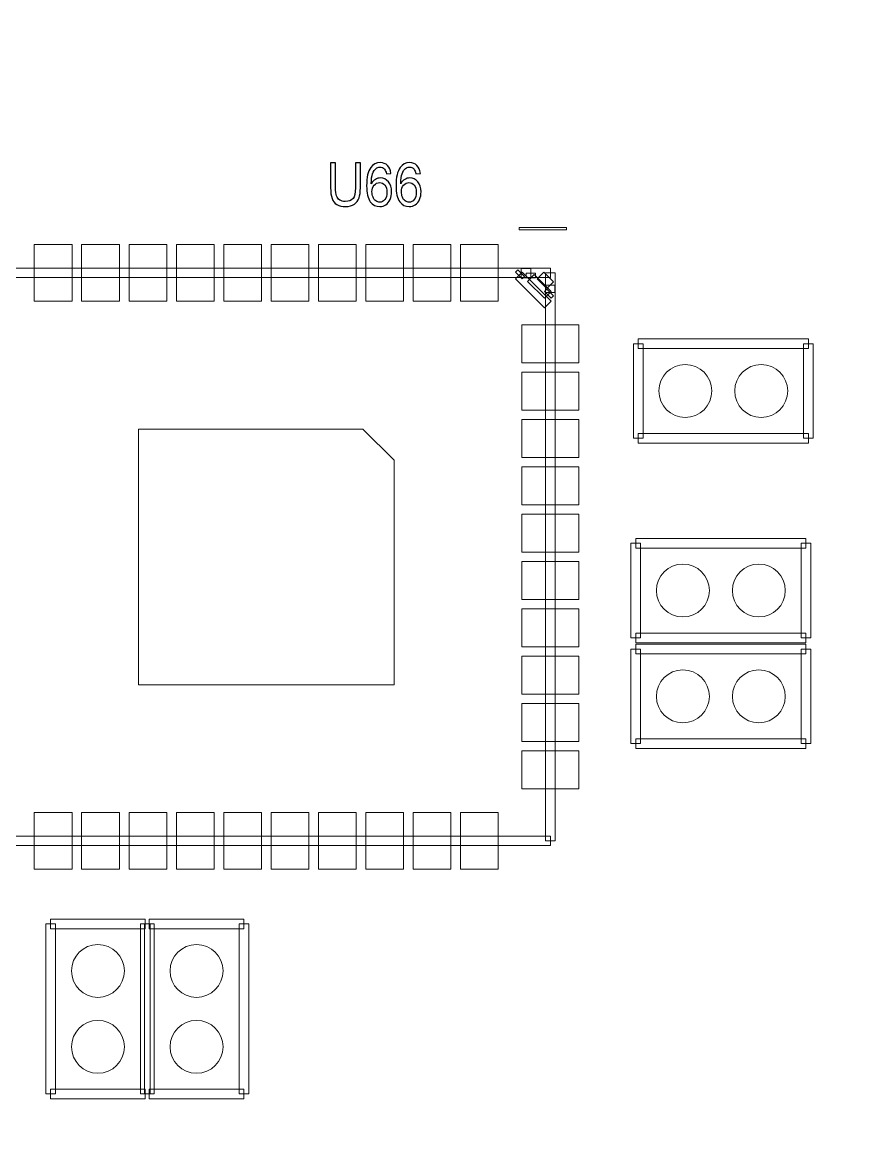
# Model space of a CAD drawing. Header units: millimetres. Extents: x -62 to 58, y -47 to 48.
# Drawn here: x 30.72 to 39.55, y 3.93 to 15.81 of the extents above; entities that cross this region are included whole.
import ezdxf

# ---------------------------------------------------------------- set-up
doc = ezdxf.new("R2010")
doc.units = ezdxf.units.MM
doc.header["$MEASUREMENT"] = 0
for name, color, linetype in [('BG_OUTLINE', 7, 'Continuous'), ('PG_SILKSCREEN_TOP', 7, 'Continuous'), ('PIN_SOLDERMASK_TOP', 7, 'Continuous'), ('RD_SILKSCREEN_TOP', 7, 'Continuous')]:
    doc.layers.add(name, color=color, linetype=linetype)

msp = doc.modelspace()

# ---------------------------------------------------------------- linework, layer by layer
at = {"layer": 'BG_OUTLINE', "lineweight": 9}
msp.add_open_spline([(-39.9999, -35.8165), (-39.9999, -35.8165), (-39.9999, 34.1833), (-39.9999, 34.1833), (-39.9999, 34.1833), (-39.9999, 34.1833), (39.9999, 34.1833), (39.9999, 34.1833), (39.9999, 34.1833), (39.9999, 34.1833), (39.9999, -35.8165), (39.9999, -35.8165), (39.9999, -35.8165), (39.9999, -35.8165), (-39.9999, -35.8165), (-39.9999, -35.8165)], degree=3, knots=[0, 0, 0, 0, 0.25, 0.25, 0.25, 0.25, 0.5, 0.5, 0.5, 0.5, 0.75, 0.75, 0.75, 0.75, 1, 1, 1, 1], dxfattribs=at)
at = {"layer": 'PG_SILKSCREEN_TOP', "lineweight": 9}
for points in [[(36.4703, 13.6143), (36.4703, 13.6143), (35.9704, 13.6143), (35.9704, 13.6143), (35.9704, 13.6143), (35.9704, 13.6143), (35.9704, 13.6397), (35.9704, 13.6397), (35.9704, 13.6397), (35.9704, 13.6397), (36.4703, 13.6397), (36.4703, 13.6397), (36.4703, 13.6397), (36.4703, 13.6397), (36.4703, 13.6143), (36.4703, 13.6143)], [(36.2993, 13.2099), (36.2993, 13.2099), (36.2993, 13.1099), (36.2993, 13.1099), (36.2993, 13.1099), (36.2993, 13.1099), (30.2994, 13.1099), (30.2994, 13.1099), (30.2994, 13.1099), (30.2994, 13.1099), (30.2994, 13.2099), (30.2994, 13.2099), (30.2994, 13.2099), (30.2994, 13.2099), (36.2993, 13.2099), (36.2993, 13.2099)], [(35.9564, 13.1925), (35.9564, 13.1925), (36.0271, 13.1218), (36.0271, 13.1218), (36.0271, 13.1218), (36.0271, 13.1218), (36.0017, 13.0964), (36.0017, 13.0964), (36.0017, 13.0964), (36.0017, 13.0964), (35.931, 13.1671), (35.931, 13.1671), (35.931, 13.1671), (35.931, 13.1671), (35.9564, 13.1925), (35.9564, 13.1925)], [(36.0933, 13.2071), (36.0933, 13.2071), (36.0933, 13.1071), (36.0933, 13.1071), (36.0933, 13.1071), (36.0933, 13.1071), (35.9917, 13.1071), (35.9917, 13.1071), (35.9917, 13.1071), (35.9917, 13.1071), (35.9917, 13.2071), (35.9917, 13.2071), (35.9917, 13.2071), (35.9917, 13.2071), (36.0933, 13.2071), (36.0933, 13.2071)], [(35.931, 13.0964), (35.931, 13.0964), (36.0017, 13.1671), (36.0017, 13.1671), (36.0017, 13.1671), (36.0017, 13.1671), (36.3065, 12.8623), (36.3065, 12.8623), (36.3065, 12.8623), (36.3065, 12.8623), (36.2358, 12.7916), (36.2358, 12.7916), (36.2358, 12.7916), (36.2358, 12.7916), (35.931, 13.0964), (35.931, 13.0964)], [(36.1433, 13.1063), (36.1433, 13.1063), (36.0433, 13.1063), (36.0433, 13.1063), (36.0433, 13.1063), (36.0433, 13.1063), (36.0433, 13.1571), (36.0433, 13.1571), (36.0433, 13.1571), (36.0433, 13.1571), (36.1433, 13.1571), (36.1433, 13.1571), (36.1433, 13.1571), (36.1433, 13.1571), (36.1433, 13.1063), (36.1433, 13.1063)], [(36.3065, 12.9639), (36.3065, 12.9639), (36.2358, 12.8932), (36.2358, 12.8932), (36.2358, 12.8932), (36.2358, 12.8932), (36.058, 13.071), (36.058, 13.071), (36.058, 13.071), (36.058, 13.071), (36.1287, 13.1417), (36.1287, 13.1417), (36.1287, 13.1417), (36.1287, 13.1417), (36.3065, 12.9639), (36.3065, 12.9639)], [(36.1596, 13.0964), (36.1596, 13.0964), (36.2303, 13.1671), (36.2303, 13.1671), (36.2303, 13.1671), (36.2303, 13.1671), (36.3319, 13.0655), (36.3319, 13.0655), (36.3319, 13.0655), (36.3319, 13.0655), (36.2612, 12.9948), (36.2612, 12.9948), (36.2612, 12.9948), (36.2612, 12.9948), (36.1596, 13.0964), (36.1596, 13.0964)], [(36.3493, 7.16), (36.3493, 7.16), (36.2493, 7.16), (36.2493, 7.16), (36.2493, 7.16), (36.2493, 7.16), (36.2493, 13.1599), (36.2493, 13.1599), (36.2493, 13.1599), (36.2493, 13.1599), (36.3493, 13.1599), (36.3493, 13.1599), (36.3493, 13.1599), (36.3493, 13.1599), (36.3493, 7.16), (36.3493, 7.16)], [(36.2612, 12.9893), (36.2612, 12.9893), (36.3319, 12.9186), (36.3319, 12.9186), (36.3319, 12.9186), (36.3319, 12.9186), (36.3065, 12.8932), (36.3065, 12.8932), (36.3065, 12.8932), (36.3065, 12.8932), (36.2358, 12.9639), (36.2358, 12.9639), (36.2358, 12.9639), (36.2358, 12.9639), (36.2612, 12.9893), (36.2612, 12.9893)], [(36.2465, 13.0301), (36.2465, 13.0301), (36.3465, 13.0301), (36.3465, 13.0301), (36.3465, 13.0301), (36.3465, 13.0301), (36.3465, 12.9539), (36.3465, 12.9539), (36.3465, 12.9539), (36.3465, 12.9539), (36.2465, 12.9539), (36.2465, 12.9539), (36.2465, 12.9539), (36.2465, 12.9539), (36.2465, 13.0301), (36.2465, 13.0301)], [(37.2778, 11.4127), (37.2778, 11.4127), (37.1762, 11.4127), (37.1762, 11.4127), (37.1762, 11.4127), (37.1762, 11.4127), (37.1762, 12.4124), (37.1762, 12.4124), (37.1762, 12.4124), (37.1762, 12.4124), (37.2778, 12.4124), (37.2778, 12.4124), (37.2778, 12.4124), (37.2778, 12.4124), (37.2778, 11.4127), (37.2778, 11.4127)], [(37.227, 12.3616), (37.227, 12.3616), (37.227, 12.4632), (37.227, 12.4632), (37.227, 12.4632), (37.227, 12.4632), (39.0237, 12.4632), (39.0237, 12.4632), (39.0237, 12.4632), (39.0237, 12.4632), (39.0237, 12.3616), (39.0237, 12.3616), (39.0237, 12.3616), (39.0237, 12.3616), (37.227, 12.3616), (37.227, 12.3616)], [(38.9729, 12.4124), (38.9729, 12.4124), (39.0745, 12.4124), (39.0745, 12.4124), (39.0745, 12.4124), (39.0745, 12.4124), (39.0745, 11.4127), (39.0745, 11.4127), (39.0745, 11.4127), (39.0745, 11.4127), (38.9729, 11.4127), (38.9729, 11.4127), (38.9729, 11.4127), (38.9729, 11.4127), (38.9729, 12.4124), (38.9729, 12.4124)], [(39.0237, 11.4635), (39.0237, 11.4635), (39.0237, 11.3619), (39.0237, 11.3619), (39.0237, 11.3619), (39.0237, 11.3619), (37.227, 11.3619), (37.227, 11.3619), (37.227, 11.3619), (37.227, 11.3619), (37.227, 11.4635), (37.227, 11.4635), (37.227, 11.4635), (37.227, 11.4635), (39.0237, 11.4635), (39.0237, 11.4635)], [(37.2016, 10.2534), (37.2016, 10.2534), (37.2016, 10.355), (37.2016, 10.355), (37.2016, 10.355), (37.2016, 10.355), (38.9983, 10.355), (38.9983, 10.355), (38.9983, 10.355), (38.9983, 10.355), (38.9983, 10.2534), (38.9983, 10.2534), (38.9983, 10.2534), (38.9983, 10.2534), (37.2016, 10.2534), (37.2016, 10.2534)], [(37.2524, 9.3045), (37.2524, 9.3045), (37.1508, 9.3045), (37.1508, 9.3045), (37.1508, 9.3045), (37.1508, 9.3045), (37.1508, 10.3042), (37.1508, 10.3042), (37.1508, 10.3042), (37.1508, 10.3042), (37.2524, 10.3042), (37.2524, 10.3042), (37.2524, 10.3042), (37.2524, 10.3042), (37.2524, 9.3045), (37.2524, 9.3045)], [(38.9475, 10.3042), (38.9475, 10.3042), (39.0491, 10.3042), (39.0491, 10.3042), (39.0491, 10.3042), (39.0491, 10.3042), (39.0491, 9.3045), (39.0491, 9.3045), (39.0491, 9.3045), (39.0491, 9.3045), (38.9475, 9.3045), (38.9475, 9.3045), (38.9475, 9.3045), (38.9475, 9.3045), (38.9475, 10.3042), (38.9475, 10.3042)], [(38.9983, 9.3553), (38.9983, 9.3553), (38.9983, 9.2537), (38.9983, 9.2537), (38.9983, 9.2537), (38.9983, 9.2537), (37.2016, 9.2537), (37.2016, 9.2537), (37.2016, 9.2537), (37.2016, 9.2537), (37.2016, 9.3553), (37.2016, 9.3553), (37.2016, 9.3553), (37.2016, 9.3553), (38.9983, 9.3553), (38.9983, 9.3553)], [(37.2524, 8.1869), (37.2524, 8.1869), (37.1508, 8.1869), (37.1508, 8.1869), (37.1508, 8.1869), (37.1508, 8.1869), (37.1508, 9.1866), (37.1508, 9.1866), (37.1508, 9.1866), (37.1508, 9.1866), (37.2524, 9.1866), (37.2524, 9.1866), (37.2524, 9.1866), (37.2524, 9.1866), (37.2524, 8.1869), (37.2524, 8.1869)], [(37.2016, 9.1358), (37.2016, 9.1358), (37.2016, 9.2374), (37.2016, 9.2374), (37.2016, 9.2374), (37.2016, 9.2374), (38.9983, 9.2374), (38.9983, 9.2374), (38.9983, 9.2374), (38.9983, 9.2374), (38.9983, 9.1358), (38.9983, 9.1358), (38.9983, 9.1358), (38.9983, 9.1358), (37.2016, 9.1358), (37.2016, 9.1358)], [(38.9475, 9.1866), (38.9475, 9.1866), (39.0491, 9.1866), (39.0491, 9.1866), (39.0491, 9.1866), (39.0491, 9.1866), (39.0491, 8.1869), (39.0491, 8.1869), (39.0491, 8.1869), (39.0491, 8.1869), (38.9475, 8.1869), (38.9475, 8.1869), (38.9475, 8.1869), (38.9475, 8.1869), (38.9475, 9.1866), (38.9475, 9.1866)], [(38.9983, 8.2377), (38.9983, 8.2377), (38.9983, 8.1361), (38.9983, 8.1361), (38.9983, 8.1361), (38.9983, 8.1361), (37.2016, 8.1361), (37.2016, 8.1361), (37.2016, 8.1361), (37.2016, 8.1361), (37.2016, 8.2377), (37.2016, 8.2377), (37.2016, 8.2377), (37.2016, 8.2377), (38.9983, 8.2377), (38.9983, 8.2377)], [(30.2994, 7.11), (30.2994, 7.11), (30.2994, 7.21), (30.2994, 7.21), (30.2994, 7.21), (30.2994, 7.21), (36.2993, 7.21), (36.2993, 7.21), (36.2993, 7.21), (36.2993, 7.21), (36.2993, 7.11), (36.2993, 7.11), (36.2993, 7.11), (36.2993, 7.11), (30.2994, 7.11), (30.2994, 7.11)], [(31.0215, 6.2323), (31.0215, 6.2323), (31.0215, 6.3339), (31.0215, 6.3339), (31.0215, 6.3339), (31.0215, 6.3339), (32.0212, 6.3339), (32.0212, 6.3339), (32.0212, 6.3339), (32.0212, 6.3339), (32.0212, 6.2323), (32.0212, 6.2323), (32.0212, 6.2323), (32.0212, 6.2323), (31.0215, 6.2323), (31.0215, 6.2323)], [(32.0629, 6.2323), (32.0629, 6.2323), (32.0629, 6.3339), (32.0629, 6.3339), (32.0629, 6.3339), (32.0629, 6.3339), (33.0626, 6.3339), (33.0626, 6.3339), (33.0626, 6.3339), (33.0626, 6.3339), (33.0626, 6.2323), (33.0626, 6.2323), (33.0626, 6.2323), (33.0626, 6.2323), (32.0629, 6.2323), (32.0629, 6.2323)], [(31.0723, 4.4864), (31.0723, 4.4864), (30.9707, 4.4864), (30.9707, 4.4864), (30.9707, 4.4864), (30.9707, 4.4864), (30.9707, 6.2831), (30.9707, 6.2831), (30.9707, 6.2831), (30.9707, 6.2831), (31.0723, 6.2831), (31.0723, 6.2831), (31.0723, 6.2831), (31.0723, 6.2831), (31.0723, 4.4864), (31.0723, 4.4864)], [(31.9704, 6.2831), (31.9704, 6.2831), (32.072, 6.2831), (32.072, 6.2831), (32.072, 6.2831), (32.072, 6.2831), (32.072, 4.4864), (32.072, 4.4864), (32.072, 4.4864), (32.072, 4.4864), (31.9704, 4.4864), (31.9704, 4.4864), (31.9704, 4.4864), (31.9704, 4.4864), (31.9704, 6.2831), (31.9704, 6.2831)], [(32.1137, 4.4864), (32.1137, 4.4864), (32.0121, 4.4864), (32.0121, 4.4864), (32.0121, 4.4864), (32.0121, 4.4864), (32.0121, 6.2831), (32.0121, 6.2831), (32.0121, 6.2831), (32.0121, 6.2831), (32.1137, 6.2831), (32.1137, 6.2831), (32.1137, 6.2831), (32.1137, 6.2831), (32.1137, 4.4864), (32.1137, 4.4864)], [(33.0118, 6.2831), (33.0118, 6.2831), (33.1134, 6.2831), (33.1134, 6.2831), (33.1134, 6.2831), (33.1134, 6.2831), (33.1134, 4.4864), (33.1134, 4.4864), (33.1134, 4.4864), (33.1134, 4.4864), (33.0118, 4.4864), (33.0118, 4.4864), (33.0118, 4.4864), (33.0118, 4.4864), (33.0118, 6.2831), (33.0118, 6.2831)], [(32.0212, 4.5372), (32.0212, 4.5372), (32.0212, 4.4356), (32.0212, 4.4356), (32.0212, 4.4356), (32.0212, 4.4356), (31.0215, 4.4356), (31.0215, 4.4356), (31.0215, 4.4356), (31.0215, 4.4356), (31.0215, 4.5372), (31.0215, 4.5372), (31.0215, 4.5372), (31.0215, 4.5372), (32.0212, 4.5372), (32.0212, 4.5372)], [(33.0626, 4.5372), (33.0626, 4.5372), (33.0626, 4.4356), (33.0626, 4.4356), (33.0626, 4.4356), (33.0626, 4.4356), (32.0629, 4.4356), (32.0629, 4.4356), (32.0629, 4.4356), (32.0629, 4.4356), (32.0629, 4.5372), (32.0629, 4.5372), (32.0629, 4.5372), (32.0629, 4.5372), (33.0626, 4.5372), (33.0626, 4.5372)]]:
    msp.add_open_spline(points, degree=3, knots=[0, 0, 0, 0, 0.25, 0.25, 0.25, 0.25, 0.5, 0.5, 0.5, 0.5, 0.75, 0.75, 0.75, 0.75, 1, 1, 1, 1], dxfattribs=at)
at = {"layer": 'PIN_SOLDERMASK_TOP', "lineweight": 9}
for points, knots in [([(30.8493, 12.8599), (30.8493, 12.8599), (30.8493, 13.4599), (30.8493, 13.4599), (30.8493, 13.4599), (30.8493, 13.4599), (31.2493, 13.4599), (31.2493, 13.4599), (31.2493, 13.4599), (31.2493, 13.4599), (31.2493, 12.8599), (31.2493, 12.8599), (31.2493, 12.8599), (31.2493, 12.8599), (30.8493, 12.8599), (30.8493, 12.8599)], [0, 0, 0, 0, 0.25, 0.25, 0.25, 0.25, 0.5, 0.5, 0.5, 0.5, 0.75, 0.75, 0.75, 0.75, 1, 1, 1, 1]), ([(31.3493, 12.8599), (31.3493, 12.8599), (31.3493, 13.4599), (31.3493, 13.4599), (31.3493, 13.4599), (31.3493, 13.4599), (31.7493, 13.4599), (31.7493, 13.4599), (31.7493, 13.4599), (31.7493, 13.4599), (31.7493, 12.8599), (31.7493, 12.8599), (31.7493, 12.8599), (31.7493, 12.8599), (31.3493, 12.8599), (31.3493, 12.8599)], [0, 0, 0, 0, 0.25, 0.25, 0.25, 0.25, 0.5, 0.5, 0.5, 0.5, 0.75, 0.75, 0.75, 0.75, 1, 1, 1, 1]), ([(31.8493, 12.8599), (31.8493, 12.8599), (31.8493, 13.4599), (31.8493, 13.4599), (31.8493, 13.4599), (31.8493, 13.4599), (32.2493, 13.4599), (32.2493, 13.4599), (32.2493, 13.4599), (32.2493, 13.4599), (32.2493, 12.8599), (32.2493, 12.8599), (32.2493, 12.8599), (32.2493, 12.8599), (31.8493, 12.8599), (31.8493, 12.8599)], [0, 0, 0, 0, 0.25, 0.25, 0.25, 0.25, 0.5, 0.5, 0.5, 0.5, 0.75, 0.75, 0.75, 0.75, 1, 1, 1, 1]), ([(32.3493, 12.8599), (32.3493, 12.8599), (32.3493, 13.4599), (32.3493, 13.4599), (32.3493, 13.4599), (32.3493, 13.4599), (32.7493, 13.4599), (32.7493, 13.4599), (32.7493, 13.4599), (32.7493, 13.4599), (32.7493, 12.8599), (32.7493, 12.8599), (32.7493, 12.8599), (32.7493, 12.8599), (32.3493, 12.8599), (32.3493, 12.8599)], [0, 0, 0, 0, 0.25, 0.25, 0.25, 0.25, 0.5, 0.5, 0.5, 0.5, 0.75, 0.75, 0.75, 0.75, 1, 1, 1, 1]), ([(32.8493, 12.8599), (32.8493, 12.8599), (32.8493, 13.4599), (32.8493, 13.4599), (32.8493, 13.4599), (32.8493, 13.4599), (33.2493, 13.4599), (33.2493, 13.4599), (33.2493, 13.4599), (33.2493, 13.4599), (33.2493, 12.8599), (33.2493, 12.8599), (33.2493, 12.8599), (33.2493, 12.8599), (32.8493, 12.8599), (32.8493, 12.8599)], [0, 0, 0, 0, 0.25, 0.25, 0.25, 0.25, 0.5, 0.5, 0.5, 0.5, 0.75, 0.75, 0.75, 0.75, 1, 1, 1, 1]), ([(33.3494, 12.8599), (33.3494, 12.8599), (33.3494, 13.4599), (33.3494, 13.4599), (33.3494, 13.4599), (33.3494, 13.4599), (33.7494, 13.4599), (33.7494, 13.4599), (33.7494, 13.4599), (33.7494, 13.4599), (33.7494, 12.8599), (33.7494, 12.8599), (33.7494, 12.8599), (33.7494, 12.8599), (33.3494, 12.8599), (33.3494, 12.8599)], [0, 0, 0, 0, 0.25, 0.25, 0.25, 0.25, 0.5, 0.5, 0.5, 0.5, 0.75, 0.75, 0.75, 0.75, 1, 1, 1, 1]), ([(33.8494, 12.8599), (33.8494, 12.8599), (33.8494, 13.4599), (33.8494, 13.4599), (33.8494, 13.4599), (33.8494, 13.4599), (34.2494, 13.4599), (34.2494, 13.4599), (34.2494, 13.4599), (34.2494, 13.4599), (34.2494, 12.8599), (34.2494, 12.8599), (34.2494, 12.8599), (34.2494, 12.8599), (33.8494, 12.8599), (33.8494, 12.8599)], [0, 0, 0, 0, 0.25, 0.25, 0.25, 0.25, 0.5, 0.5, 0.5, 0.5, 0.75, 0.75, 0.75, 0.75, 1, 1, 1, 1]), ([(34.3494, 12.8599), (34.3494, 12.8599), (34.3494, 13.4599), (34.3494, 13.4599), (34.3494, 13.4599), (34.3494, 13.4599), (34.7494, 13.4599), (34.7494, 13.4599), (34.7494, 13.4599), (34.7494, 13.4599), (34.7494, 12.8599), (34.7494, 12.8599), (34.7494, 12.8599), (34.7494, 12.8599), (34.3494, 12.8599), (34.3494, 12.8599)], [0, 0, 0, 0, 0.25, 0.25, 0.25, 0.25, 0.5, 0.5, 0.5, 0.5, 0.75, 0.75, 0.75, 0.75, 1, 1, 1, 1]), ([(34.8494, 12.8599), (34.8494, 12.8599), (34.8494, 13.4599), (34.8494, 13.4599), (34.8494, 13.4599), (34.8494, 13.4599), (35.2494, 13.4599), (35.2494, 13.4599), (35.2494, 13.4599), (35.2494, 13.4599), (35.2494, 12.8599), (35.2494, 12.8599), (35.2494, 12.8599), (35.2494, 12.8599), (34.8494, 12.8599), (34.8494, 12.8599)], [0, 0, 0, 0, 0.25, 0.25, 0.25, 0.25, 0.5, 0.5, 0.5, 0.5, 0.75, 0.75, 0.75, 0.75, 1, 1, 1, 1]), ([(35.3494, 12.8599), (35.3494, 12.8599), (35.3494, 13.4599), (35.3494, 13.4599), (35.3494, 13.4599), (35.3494, 13.4599), (35.7494, 13.4599), (35.7494, 13.4599), (35.7494, 13.4599), (35.7494, 13.4599), (35.7494, 12.8599), (35.7494, 12.8599), (35.7494, 12.8599), (35.7494, 12.8599), (35.3494, 12.8599), (35.3494, 12.8599)], [0, 0, 0, 0, 0.25, 0.25, 0.25, 0.25, 0.5, 0.5, 0.5, 0.5, 0.75, 0.75, 0.75, 0.75, 1, 1, 1, 1]), ([(35.9993, 12.61), (35.9993, 12.61), (36.5993, 12.61), (36.5993, 12.61), (36.5993, 12.61), (36.5993, 12.61), (36.5993, 12.21), (36.5993, 12.21), (36.5993, 12.21), (36.5993, 12.21), (35.9993, 12.21), (35.9993, 12.21), (35.9993, 12.21), (35.9993, 12.21), (35.9993, 12.61), (35.9993, 12.61)], [0, 0, 0, 0, 0.25, 0.25, 0.25, 0.25, 0.5, 0.5, 0.5, 0.5, 0.75, 0.75, 0.75, 0.75, 1, 1, 1, 1]), ([(38.0039, 11.9126), (38.0039, 12.0669), (37.8788, 12.1919), (37.7245, 12.1919), (37.7245, 12.1919), (37.5702, 12.192), (37.4451, 12.0669), (37.4451, 11.9126), (37.4451, 11.9126), (37.4451, 11.7582), (37.5702, 11.6332), (37.7245, 11.6332), (37.7245, 11.6332), (37.8788, 11.6331), (38.0039, 11.7582), (38.0039, 11.9125)], [0, 0, 0, 0, 0.25, 0.25, 0.25, 0.25, 0.5, 0.5, 0.5, 0.5, 0.75, 0.75, 0.75, 0.75, 1, 1, 1, 1]), ([(38.8056, 11.9126), (38.8056, 12.0669), (38.6805, 12.1919), (38.5262, 12.1919), (38.5262, 12.1919), (38.3719, 12.192), (38.2468, 12.0669), (38.2468, 11.9126), (38.2468, 11.9126), (38.2468, 11.7582), (38.3719, 11.6332), (38.5262, 11.6332), (38.5262, 11.6332), (38.6805, 11.6331), (38.8056, 11.7582), (38.8056, 11.9125)], [0, 0, 0, 0, 0.25, 0.25, 0.25, 0.25, 0.5, 0.5, 0.5, 0.5, 0.75, 0.75, 0.75, 0.75, 1, 1, 1, 1]), ([(35.9993, 12.11), (35.9993, 12.11), (36.5993, 12.11), (36.5993, 12.11), (36.5993, 12.11), (36.5993, 12.11), (36.5993, 11.71), (36.5993, 11.71), (36.5993, 11.71), (36.5993, 11.71), (35.9993, 11.71), (35.9993, 11.71), (35.9993, 11.71), (35.9993, 11.71), (35.9993, 12.11), (35.9993, 12.11)], [0, 0, 0, 0, 0.25, 0.25, 0.25, 0.25, 0.5, 0.5, 0.5, 0.5, 0.75, 0.75, 0.75, 0.75, 1, 1, 1, 1]), ([(35.9993, 11.61), (35.9993, 11.61), (36.5993, 11.61), (36.5993, 11.61), (36.5993, 11.61), (36.5993, 11.61), (36.5993, 11.21), (36.5993, 11.21), (36.5993, 11.21), (36.5993, 11.21), (35.9993, 11.21), (35.9993, 11.21), (35.9993, 11.21), (35.9993, 11.21), (35.9993, 11.61), (35.9993, 11.61)], [0, 0, 0, 0, 0.25, 0.25, 0.25, 0.25, 0.5, 0.5, 0.5, 0.5, 0.75, 0.75, 0.75, 0.75, 1, 1, 1, 1]), ([(34.32, 11.51), (34.32, 11.51), (34.6494, 11.1806), (34.6494, 11.1806), (34.6494, 11.1806), (34.6494, 11.1806), (34.6494, 8.8099), (34.6494, 8.8099), (34.6494, 8.8099), (34.6494, 8.8099), (31.9493, 8.8099), (31.9493, 8.8099), (31.9493, 8.8099), (31.9493, 8.8099), (31.9493, 11.51), (31.9493, 11.51), (31.9493, 11.51), (31.9493, 11.51), (34.32, 11.51), (34.32, 11.51)], [0, 0, 0, 0, 0.2, 0.2, 0.2, 0.2, 0.4, 0.4, 0.4, 0.4, 0.6, 0.6, 0.6, 0.6, 0.8, 0.8, 0.8, 0.8, 1, 1, 1, 1]), ([(35.9993, 11.11), (35.9993, 11.11), (36.5993, 11.11), (36.5993, 11.11), (36.5993, 11.11), (36.5993, 11.11), (36.5993, 10.71), (36.5993, 10.71), (36.5993, 10.71), (36.5993, 10.71), (35.9993, 10.71), (35.9993, 10.71), (35.9993, 10.71), (35.9993, 10.71), (35.9993, 11.11), (35.9993, 11.11)], [0, 0, 0, 0, 0.25, 0.25, 0.25, 0.25, 0.5, 0.5, 0.5, 0.5, 0.75, 0.75, 0.75, 0.75, 1, 1, 1, 1]), ([(35.9993, 10.61), (35.9993, 10.61), (36.5993, 10.61), (36.5993, 10.61), (36.5993, 10.61), (36.5993, 10.61), (36.5993, 10.21), (36.5993, 10.21), (36.5993, 10.21), (36.5993, 10.21), (35.9993, 10.21), (35.9993, 10.21), (35.9993, 10.21), (35.9993, 10.21), (35.9993, 10.61), (35.9993, 10.61)], [0, 0, 0, 0, 0.25, 0.25, 0.25, 0.25, 0.5, 0.5, 0.5, 0.5, 0.75, 0.75, 0.75, 0.75, 1, 1, 1, 1]), ([(35.9993, 10.1099), (35.9993, 10.1099), (36.5993, 10.1099), (36.5993, 10.1099), (36.5993, 10.1099), (36.5993, 10.1099), (36.5993, 9.7099), (36.5993, 9.7099), (36.5993, 9.7099), (36.5993, 9.7099), (35.9993, 9.7099), (35.9993, 9.7099), (35.9993, 9.7099), (35.9993, 9.7099), (35.9993, 10.1099), (35.9993, 10.1099)], [0, 0, 0, 0, 0.25, 0.25, 0.25, 0.25, 0.5, 0.5, 0.5, 0.5, 0.75, 0.75, 0.75, 0.75, 1, 1, 1, 1]), ([(37.9785, 9.8044), (37.9785, 9.9587), (37.8534, 10.0837), (37.6991, 10.0837), (37.6991, 10.0837), (37.5448, 10.0838), (37.4197, 9.9587), (37.4197, 9.8044), (37.4197, 9.8044), (37.4197, 9.65), (37.5448, 9.525), (37.6991, 9.525), (37.6991, 9.525), (37.8534, 9.5249), (37.9785, 9.65), (37.9785, 9.8043)], [0, 0, 0, 0, 0.25, 0.25, 0.25, 0.25, 0.5, 0.5, 0.5, 0.5, 0.75, 0.75, 0.75, 0.75, 1, 1, 1, 1]), ([(38.7802, 9.8044), (38.7802, 9.9587), (38.6551, 10.0837), (38.5008, 10.0837), (38.5008, 10.0837), (38.3465, 10.0838), (38.2214, 9.9587), (38.2214, 9.8044), (38.2214, 9.8044), (38.2214, 9.65), (38.3465, 9.525), (38.5008, 9.525), (38.5008, 9.525), (38.6551, 9.5249), (38.7802, 9.65), (38.7802, 9.8043)], [0, 0, 0, 0, 0.25, 0.25, 0.25, 0.25, 0.5, 0.5, 0.5, 0.5, 0.75, 0.75, 0.75, 0.75, 1, 1, 1, 1]), ([(35.9993, 9.6099), (35.9993, 9.6099), (36.5993, 9.6099), (36.5993, 9.6099), (36.5993, 9.6099), (36.5993, 9.6099), (36.5993, 9.2099), (36.5993, 9.2099), (36.5993, 9.2099), (36.5993, 9.2099), (35.9993, 9.2099), (35.9993, 9.2099), (35.9993, 9.2099), (35.9993, 9.2099), (35.9993, 9.6099), (35.9993, 9.6099)], [0, 0, 0, 0, 0.25, 0.25, 0.25, 0.25, 0.5, 0.5, 0.5, 0.5, 0.75, 0.75, 0.75, 0.75, 1, 1, 1, 1]), ([(35.9993, 9.1099), (35.9993, 9.1099), (36.5993, 9.1099), (36.5993, 9.1099), (36.5993, 9.1099), (36.5993, 9.1099), (36.5993, 8.7099), (36.5993, 8.7099), (36.5993, 8.7099), (36.5993, 8.7099), (35.9993, 8.7099), (35.9993, 8.7099), (35.9993, 8.7099), (35.9993, 8.7099), (35.9993, 9.1099), (35.9993, 9.1099)], [0, 0, 0, 0, 0.25, 0.25, 0.25, 0.25, 0.5, 0.5, 0.5, 0.5, 0.75, 0.75, 0.75, 0.75, 1, 1, 1, 1]), ([(37.9785, 8.6867), (37.9785, 8.8411), (37.8534, 8.9661), (37.6991, 8.9661), (37.6991, 8.9661), (37.5448, 8.9662), (37.4197, 8.8411), (37.4197, 8.6868), (37.4197, 8.6868), (37.4197, 8.5324), (37.5448, 8.4074), (37.6991, 8.4074), (37.6991, 8.4074), (37.8534, 8.4073), (37.9785, 8.5324), (37.9785, 8.6867)], [0, 0, 0, 0, 0.25, 0.25, 0.25, 0.25, 0.5, 0.5, 0.5, 0.5, 0.75, 0.75, 0.75, 0.75, 1, 1, 1, 1]), ([(38.7802, 8.6867), (38.7802, 8.8411), (38.6551, 8.9661), (38.5008, 8.9661), (38.5008, 8.9661), (38.3465, 8.9662), (38.2214, 8.8411), (38.2214, 8.6868), (38.2214, 8.6868), (38.2214, 8.5324), (38.3465, 8.4074), (38.5008, 8.4074), (38.5008, 8.4074), (38.6551, 8.4073), (38.7802, 8.5324), (38.7802, 8.6867)], [0, 0, 0, 0, 0.25, 0.25, 0.25, 0.25, 0.5, 0.5, 0.5, 0.5, 0.75, 0.75, 0.75, 0.75, 1, 1, 1, 1]), ([(35.9993, 8.6099), (35.9993, 8.6099), (36.5993, 8.6099), (36.5993, 8.6099), (36.5993, 8.6099), (36.5993, 8.6099), (36.5993, 8.2099), (36.5993, 8.2099), (36.5993, 8.2099), (36.5993, 8.2099), (35.9993, 8.2099), (35.9993, 8.2099), (35.9993, 8.2099), (35.9993, 8.2099), (35.9993, 8.6099), (35.9993, 8.6099)], [0, 0, 0, 0, 0.25, 0.25, 0.25, 0.25, 0.5, 0.5, 0.5, 0.5, 0.75, 0.75, 0.75, 0.75, 1, 1, 1, 1]), ([(35.9993, 8.1099), (35.9993, 8.1099), (36.5993, 8.1099), (36.5993, 8.1099), (36.5993, 8.1099), (36.5993, 8.1099), (36.5993, 7.7099), (36.5993, 7.7099), (36.5993, 7.7099), (36.5993, 7.7099), (35.9993, 7.7099), (35.9993, 7.7099), (35.9993, 7.7099), (35.9993, 7.7099), (35.9993, 8.1099), (35.9993, 8.1099)], [0, 0, 0, 0, 0.25, 0.25, 0.25, 0.25, 0.5, 0.5, 0.5, 0.5, 0.75, 0.75, 0.75, 0.75, 1, 1, 1, 1]), ([(30.8493, 6.86), (30.8493, 6.86), (30.8493, 7.46), (30.8493, 7.46), (30.8493, 7.46), (30.8493, 7.46), (31.2493, 7.46), (31.2493, 7.46), (31.2493, 7.46), (31.2493, 7.46), (31.2493, 6.86), (31.2493, 6.86), (31.2493, 6.86), (31.2493, 6.86), (30.8493, 6.86), (30.8493, 6.86)], [0, 0, 0, 0, 0.25, 0.25, 0.25, 0.25, 0.5, 0.5, 0.5, 0.5, 0.75, 0.75, 0.75, 0.75, 1, 1, 1, 1]), ([(31.3493, 6.86), (31.3493, 6.86), (31.3493, 7.46), (31.3493, 7.46), (31.3493, 7.46), (31.3493, 7.46), (31.7493, 7.46), (31.7493, 7.46), (31.7493, 7.46), (31.7493, 7.46), (31.7493, 6.86), (31.7493, 6.86), (31.7493, 6.86), (31.7493, 6.86), (31.3493, 6.86), (31.3493, 6.86)], [0, 0, 0, 0, 0.25, 0.25, 0.25, 0.25, 0.5, 0.5, 0.5, 0.5, 0.75, 0.75, 0.75, 0.75, 1, 1, 1, 1]), ([(31.8493, 6.86), (31.8493, 6.86), (31.8493, 7.46), (31.8493, 7.46), (31.8493, 7.46), (31.8493, 7.46), (32.2493, 7.46), (32.2493, 7.46), (32.2493, 7.46), (32.2493, 7.46), (32.2493, 6.86), (32.2493, 6.86), (32.2493, 6.86), (32.2493, 6.86), (31.8493, 6.86), (31.8493, 6.86)], [0, 0, 0, 0, 0.25, 0.25, 0.25, 0.25, 0.5, 0.5, 0.5, 0.5, 0.75, 0.75, 0.75, 0.75, 1, 1, 1, 1]), ([(32.3493, 6.86), (32.3493, 6.86), (32.3493, 7.46), (32.3493, 7.46), (32.3493, 7.46), (32.3493, 7.46), (32.7493, 7.46), (32.7493, 7.46), (32.7493, 7.46), (32.7493, 7.46), (32.7493, 6.86), (32.7493, 6.86), (32.7493, 6.86), (32.7493, 6.86), (32.3493, 6.86), (32.3493, 6.86)], [0, 0, 0, 0, 0.25, 0.25, 0.25, 0.25, 0.5, 0.5, 0.5, 0.5, 0.75, 0.75, 0.75, 0.75, 1, 1, 1, 1]), ([(32.8493, 6.86), (32.8493, 6.86), (32.8493, 7.46), (32.8493, 7.46), (32.8493, 7.46), (32.8493, 7.46), (33.2493, 7.46), (33.2493, 7.46), (33.2493, 7.46), (33.2493, 7.46), (33.2493, 6.86), (33.2493, 6.86), (33.2493, 6.86), (33.2493, 6.86), (32.8493, 6.86), (32.8493, 6.86)], [0, 0, 0, 0, 0.25, 0.25, 0.25, 0.25, 0.5, 0.5, 0.5, 0.5, 0.75, 0.75, 0.75, 0.75, 1, 1, 1, 1]), ([(33.3494, 6.86), (33.3494, 6.86), (33.3494, 7.46), (33.3494, 7.46), (33.3494, 7.46), (33.3494, 7.46), (33.7494, 7.46), (33.7494, 7.46), (33.7494, 7.46), (33.7494, 7.46), (33.7494, 6.86), (33.7494, 6.86), (33.7494, 6.86), (33.7494, 6.86), (33.3494, 6.86), (33.3494, 6.86)], [0, 0, 0, 0, 0.25, 0.25, 0.25, 0.25, 0.5, 0.5, 0.5, 0.5, 0.75, 0.75, 0.75, 0.75, 1, 1, 1, 1]), ([(33.8494, 6.86), (33.8494, 6.86), (33.8494, 7.46), (33.8494, 7.46), (33.8494, 7.46), (33.8494, 7.46), (34.2494, 7.46), (34.2494, 7.46), (34.2494, 7.46), (34.2494, 7.46), (34.2494, 6.86), (34.2494, 6.86), (34.2494, 6.86), (34.2494, 6.86), (33.8494, 6.86), (33.8494, 6.86)], [0, 0, 0, 0, 0.25, 0.25, 0.25, 0.25, 0.5, 0.5, 0.5, 0.5, 0.75, 0.75, 0.75, 0.75, 1, 1, 1, 1]), ([(34.3494, 6.86), (34.3494, 6.86), (34.3494, 7.46), (34.3494, 7.46), (34.3494, 7.46), (34.3494, 7.46), (34.7494, 7.46), (34.7494, 7.46), (34.7494, 7.46), (34.7494, 7.46), (34.7494, 6.86), (34.7494, 6.86), (34.7494, 6.86), (34.7494, 6.86), (34.3494, 6.86), (34.3494, 6.86)], [0, 0, 0, 0, 0.25, 0.25, 0.25, 0.25, 0.5, 0.5, 0.5, 0.5, 0.75, 0.75, 0.75, 0.75, 1, 1, 1, 1]), ([(34.8494, 6.86), (34.8494, 6.86), (34.8494, 7.46), (34.8494, 7.46), (34.8494, 7.46), (34.8494, 7.46), (35.2494, 7.46), (35.2494, 7.46), (35.2494, 7.46), (35.2494, 7.46), (35.2494, 6.86), (35.2494, 6.86), (35.2494, 6.86), (35.2494, 6.86), (34.8494, 6.86), (34.8494, 6.86)], [0, 0, 0, 0, 0.25, 0.25, 0.25, 0.25, 0.5, 0.5, 0.5, 0.5, 0.75, 0.75, 0.75, 0.75, 1, 1, 1, 1]), ([(35.3494, 6.86), (35.3494, 6.86), (35.3494, 7.46), (35.3494, 7.46), (35.3494, 7.46), (35.3494, 7.46), (35.7494, 7.46), (35.7494, 7.46), (35.7494, 7.46), (35.7494, 7.46), (35.7494, 6.86), (35.7494, 6.86), (35.7494, 6.86), (35.7494, 6.86), (35.3494, 6.86), (35.3494, 6.86)], [0, 0, 0, 0, 0.25, 0.25, 0.25, 0.25, 0.5, 0.5, 0.5, 0.5, 0.75, 0.75, 0.75, 0.75, 1, 1, 1, 1]), ([(31.8007, 5.7856), (31.8007, 5.9399), (31.6757, 6.065), (31.5214, 6.065), (31.5214, 6.065), (31.367, 6.065), (31.242, 5.9399), (31.242, 5.7856), (31.242, 5.7856), (31.2419, 5.6313), (31.367, 5.5062), (31.5213, 5.5062), (31.5213, 5.5062), (31.6757, 5.5062), (31.8007, 5.6313), (31.8007, 5.7856)], [0, 0, 0, 0, 0.25, 0.25, 0.25, 0.25, 0.5, 0.5, 0.5, 0.5, 0.75, 0.75, 0.75, 0.75, 1, 1, 1, 1]), ([(32.8421, 5.7856), (32.8421, 5.9399), (32.7171, 6.065), (32.5628, 6.065), (32.5628, 6.065), (32.4084, 6.065), (32.2834, 5.9399), (32.2834, 5.7856), (32.2834, 5.7856), (32.2833, 5.6313), (32.4084, 5.5062), (32.5627, 5.5062), (32.5627, 5.5062), (32.7171, 5.5062), (32.8421, 5.6313), (32.8421, 5.7856)], [0, 0, 0, 0, 0.25, 0.25, 0.25, 0.25, 0.5, 0.5, 0.5, 0.5, 0.75, 0.75, 0.75, 0.75, 1, 1, 1, 1]), ([(31.8007, 4.9839), (31.8007, 5.1382), (31.6757, 5.2633), (31.5214, 5.2633), (31.5214, 5.2633), (31.367, 5.2633), (31.242, 5.1382), (31.242, 4.9839), (31.242, 4.9839), (31.2419, 4.8296), (31.367, 4.7045), (31.5213, 4.7045), (31.5213, 4.7045), (31.6757, 4.7045), (31.8007, 4.8296), (31.8007, 4.9839)], [0, 0, 0, 0, 0.25, 0.25, 0.25, 0.25, 0.5, 0.5, 0.5, 0.5, 0.75, 0.75, 0.75, 0.75, 1, 1, 1, 1]), ([(32.8421, 4.9839), (32.8421, 5.1382), (32.7171, 5.2633), (32.5628, 5.2633), (32.5628, 5.2633), (32.4084, 5.2633), (32.2834, 5.1382), (32.2834, 4.9839), (32.2834, 4.9839), (32.2833, 4.8296), (32.4084, 4.7045), (32.5627, 4.7045), (32.5627, 4.7045), (32.7171, 4.7045), (32.8421, 4.8296), (32.8421, 4.9839)], [0, 0, 0, 0, 0.25, 0.25, 0.25, 0.25, 0.5, 0.5, 0.5, 0.5, 0.75, 0.75, 0.75, 0.75, 1, 1, 1, 1])]:
    msp.add_open_spline(points, degree=3, knots=knots, dxfattribs=at)
at = {"layer": 'RD_SILKSCREEN_TOP', "color": 142}
for points, knots in [([(34.2398, 14.3229), (34.2398, 14.3229), (34.2929, 14.3229), (34.2929, 14.3229), (34.2929, 14.3229), (34.2929, 14.3229), (34.2929, 14.0602), (34.2929, 14.0602), (34.2929, 14.0602), (34.2929, 14.0146), (34.2883, 13.9783), (34.2792, 13.9514), (34.2792, 13.9514), (34.27, 13.9245), (34.2537, 13.9027), (34.2299, 13.8859), (34.2299, 13.8859), (34.2061, 13.8689), (34.1751, 13.8606), (34.1365, 13.8606), (34.1365, 13.8606), (34.099, 13.8606), (34.0683, 13.8679), (34.0446, 13.8826), (34.0446, 13.8826), (34.0207, 13.8972), (34.0036, 13.9185), (33.9935, 13.9463), (33.9935, 13.9463), (33.9833, 13.9741), (33.9783, 14.012), (33.9783, 14.0602), (33.9783, 14.0602), (33.9783, 14.0602), (33.9783, 14.3229), (33.9783, 14.3229), (33.9783, 14.3229), (33.9783, 14.3229), (34.0312, 14.3229), (34.0312, 14.3229), (34.0312, 14.3229), (34.0312, 14.3229), (34.0312, 14.0605), (34.0312, 14.0605), (34.0312, 14.0605), (34.0312, 14.021), (34.0344, 13.9919), (34.0409, 13.9733), (34.0409, 13.9733), (34.0473, 13.9546), (34.0585, 13.9402), (34.0741, 13.93), (34.0741, 13.93), (34.0898, 13.9198), (34.1091, 13.9148), (34.1319, 13.9148), (34.1319, 13.9148), (34.1708, 13.9148), (34.1985, 13.9248), (34.2151, 13.9449), (34.2151, 13.9449), (34.2316, 13.9649), (34.2398, 14.0034), (34.2398, 14.0605), (34.2398, 14.0605), (34.2398, 14.0605), (34.2398, 14.3229), (34.2398, 14.3229)], [0, 0, 0, 0, 0.0588235, 0.0588235, 0.0588235, 0.0588235, 0.1176471, 0.1176471, 0.1176471, 0.1176471, 0.1764706, 0.1764706, 0.1764706, 0.1764706, 0.2352941, 0.2352941, 0.2352941, 0.2352941, 0.2941176, 0.2941176, 0.2941176, 0.2941176, 0.3529412, 0.3529412, 0.3529412, 0.3529412, 0.4117647, 0.4117647, 0.4117647, 0.4117647, 0.4705882, 0.4705882, 0.4705882, 0.4705882, 0.5294118, 0.5294118, 0.5294118, 0.5294118, 0.5882353, 0.5882353, 0.5882353, 0.5882353, 0.6470588, 0.6470588, 0.6470588, 0.6470588, 0.7058824, 0.7058824, 0.7058824, 0.7058824, 0.7647059, 0.7647059, 0.7647059, 0.7647059, 0.8235294, 0.8235294, 0.8235294, 0.8235294, 0.8823529, 0.8823529, 0.8823529, 0.8823529, 0.9411765, 0.9411765, 0.9411765, 0.9411765, 1, 1, 1, 1]), ([(34.6159, 14.2115), (34.6159, 14.2115), (34.5671, 14.2072), (34.5671, 14.2072), (34.5671, 14.2072), (34.5627, 14.2291), (34.5566, 14.2451), (34.5486, 14.2549), (34.5486, 14.2549), (34.5353, 14.2709), (34.5188, 14.2788), (34.4994, 14.2788), (34.4994, 14.2788), (34.4837, 14.2788), (34.4701, 14.2739), (34.4582, 14.2639), (34.4582, 14.2639), (34.4428, 14.2511), (34.4306, 14.2324), (34.4216, 14.2078), (34.4216, 14.2078), (34.4128, 14.1833), (34.4081, 14.1482), (34.4078, 14.1027), (34.4078, 14.1027), (34.4196, 14.1231), (34.434, 14.1384), (34.4512, 14.1483), (34.4512, 14.1483), (34.4682, 14.1582), (34.4862, 14.1632), (34.5049, 14.1632), (34.5049, 14.1632), (34.5377, 14.1632), (34.5656, 14.1495), (34.5885, 14.1221), (34.5885, 14.1221), (34.6115, 14.0947), (34.6231, 14.0593), (34.6231, 14.0159), (34.6231, 14.0159), (34.6231, 13.9874), (34.6176, 13.9609), (34.6067, 13.9364), (34.6067, 13.9364), (34.596, 13.9119), (34.581, 13.8931), (34.5621, 13.88), (34.5621, 13.88), (34.5433, 13.867), (34.5218, 13.8606), (34.4978, 13.8606), (34.4978, 13.8606), (34.4568, 13.8606), (34.4235, 13.8776), (34.3977, 13.9119), (34.3977, 13.9119), (34.3718, 13.9461), (34.3589, 14.0025), (34.3589, 14.081), (34.3589, 14.081), (34.3589, 14.1689), (34.3732, 14.2327), (34.4018, 14.2726), (34.4018, 14.2726), (34.4267, 14.3073), (34.4602, 14.3248), (34.5025, 14.3248), (34.5025, 14.3248), (34.5339, 14.3248), (34.5597, 14.3147), (34.5797, 14.2946), (34.5797, 14.2946), (34.5999, 14.2746), (34.6119, 14.2469), (34.6159, 14.2115)], [0, 0, 0, 0, 0.0526316, 0.0526316, 0.0526316, 0.0526316, 0.1052632, 0.1052632, 0.1052632, 0.1052632, 0.1578947, 0.1578947, 0.1578947, 0.1578947, 0.2105263, 0.2105263, 0.2105263, 0.2105263, 0.2631579, 0.2631579, 0.2631579, 0.2631579, 0.3157895, 0.3157895, 0.3157895, 0.3157895, 0.3684211, 0.3684211, 0.3684211, 0.3684211, 0.4210526, 0.4210526, 0.4210526, 0.4210526, 0.4736842, 0.4736842, 0.4736842, 0.4736842, 0.5263158, 0.5263158, 0.5263158, 0.5263158, 0.5789474, 0.5789474, 0.5789474, 0.5789474, 0.6315789, 0.6315789, 0.6315789, 0.6315789, 0.6842105, 0.6842105, 0.6842105, 0.6842105, 0.7368421, 0.7368421, 0.7368421, 0.7368421, 0.7894737, 0.7894737, 0.7894737, 0.7894737, 0.8421053, 0.8421053, 0.8421053, 0.8421053, 0.8947368, 0.8947368, 0.8947368, 0.8947368, 0.9473684, 0.9473684, 0.9473684, 0.9473684, 1, 1, 1, 1]), ([(34.9267, 14.2115), (34.9267, 14.2115), (34.8779, 14.2072), (34.8779, 14.2072), (34.8779, 14.2072), (34.8735, 14.2291), (34.8674, 14.2451), (34.8594, 14.2549), (34.8594, 14.2549), (34.8461, 14.2709), (34.8296, 14.2788), (34.8102, 14.2788), (34.8102, 14.2788), (34.7945, 14.2788), (34.7809, 14.2739), (34.769, 14.2639), (34.769, 14.2639), (34.7536, 14.2511), (34.7414, 14.2324), (34.7324, 14.2078), (34.7324, 14.2078), (34.7236, 14.1833), (34.7189, 14.1482), (34.7186, 14.1027), (34.7186, 14.1027), (34.7304, 14.1231), (34.7448, 14.1384), (34.762, 14.1483), (34.762, 14.1483), (34.779, 14.1582), (34.797, 14.1632), (34.8157, 14.1632), (34.8157, 14.1632), (34.8485, 14.1632), (34.8764, 14.1495), (34.8993, 14.1221), (34.8993, 14.1221), (34.9223, 14.0947), (34.9339, 14.0593), (34.9339, 14.0159), (34.9339, 14.0159), (34.9339, 13.9874), (34.9284, 13.9609), (34.9175, 13.9364), (34.9175, 13.9364), (34.9068, 13.9119), (34.8918, 13.8931), (34.8729, 13.88), (34.8729, 13.88), (34.8541, 13.867), (34.8326, 13.8606), (34.8086, 13.8606), (34.8086, 13.8606), (34.7676, 13.8606), (34.7343, 13.8776), (34.7085, 13.9119), (34.7085, 13.9119), (34.6826, 13.9461), (34.6697, 14.0025), (34.6697, 14.081), (34.6697, 14.081), (34.6697, 14.1689), (34.684, 14.2327), (34.7126, 14.2726), (34.7126, 14.2726), (34.7375, 14.3073), (34.771, 14.3248), (34.8133, 14.3248), (34.8133, 14.3248), (34.8447, 14.3248), (34.8705, 14.3147), (34.8905, 14.2946), (34.8905, 14.2946), (34.9107, 14.2746), (34.9227, 14.2469), (34.9267, 14.2115)], [0, 0, 0, 0, 0.0526316, 0.0526316, 0.0526316, 0.0526316, 0.1052632, 0.1052632, 0.1052632, 0.1052632, 0.1578947, 0.1578947, 0.1578947, 0.1578947, 0.2105263, 0.2105263, 0.2105263, 0.2105263, 0.2631579, 0.2631579, 0.2631579, 0.2631579, 0.3157895, 0.3157895, 0.3157895, 0.3157895, 0.3684211, 0.3684211, 0.3684211, 0.3684211, 0.4210526, 0.4210526, 0.4210526, 0.4210526, 0.4736842, 0.4736842, 0.4736842, 0.4736842, 0.5263158, 0.5263158, 0.5263158, 0.5263158, 0.5789474, 0.5789474, 0.5789474, 0.5789474, 0.6315789, 0.6315789, 0.6315789, 0.6315789, 0.6842105, 0.6842105, 0.6842105, 0.6842105, 0.7368421, 0.7368421, 0.7368421, 0.7368421, 0.7894737, 0.7894737, 0.7894737, 0.7894737, 0.8421053, 0.8421053, 0.8421053, 0.8421053, 0.8947368, 0.8947368, 0.8947368, 0.8947368, 0.9473684, 0.9473684, 0.9473684, 0.9473684, 1, 1, 1, 1]), ([(34.4154, 14.0156), (34.4154, 13.9964), (34.419, 13.9779), (34.4262, 13.9604), (34.4262, 13.9604), (34.4334, 13.9428), (34.4434, 13.9295), (34.4563, 13.9203), (34.4563, 13.9203), (34.4692, 13.9111), (34.4828, 13.9064), (34.497, 13.9064), (34.497, 13.9064), (34.5178, 13.9064), (34.5355, 13.9159), (34.5504, 13.935), (34.5504, 13.935), (34.5653, 13.954), (34.5728, 13.9798), (34.5728, 14.0124), (34.5728, 14.0124), (34.5728, 14.0439), (34.5655, 14.0686), (34.5507, 14.0867), (34.5507, 14.0867), (34.536, 14.1048), (34.5174, 14.1138), (34.4951, 14.1138), (34.4951, 14.1138), (34.4729, 14.1138), (34.4541, 14.1048), (34.4386, 14.0867), (34.4386, 14.0867), (34.4231, 14.0686), (34.4154, 14.0449), (34.4154, 14.0156)], [0, 0, 0, 0, 0.1111111, 0.1111111, 0.1111111, 0.1111111, 0.2222222, 0.2222222, 0.2222222, 0.2222222, 0.3333333, 0.3333333, 0.3333333, 0.3333333, 0.4444444, 0.4444444, 0.4444444, 0.4444444, 0.5555556, 0.5555556, 0.5555556, 0.5555556, 0.6666667, 0.6666667, 0.6666667, 0.6666667, 0.7777778, 0.7777778, 0.7777778, 0.7777778, 0.8888889, 0.8888889, 0.8888889, 0.8888889, 1, 1, 1, 1]), ([(34.7262, 14.0156), (34.7262, 13.9964), (34.7298, 13.9779), (34.737, 13.9604), (34.737, 13.9604), (34.7442, 13.9428), (34.7542, 13.9295), (34.7671, 13.9203), (34.7671, 13.9203), (34.78, 13.9111), (34.7936, 13.9064), (34.8078, 13.9064), (34.8078, 13.9064), (34.8286, 13.9064), (34.8463, 13.9159), (34.8612, 13.935), (34.8612, 13.935), (34.8761, 13.954), (34.8836, 13.9798), (34.8836, 14.0124), (34.8836, 14.0124), (34.8836, 14.0439), (34.8763, 14.0686), (34.8615, 14.0867), (34.8615, 14.0867), (34.8468, 14.1048), (34.8282, 14.1138), (34.8059, 14.1138), (34.8059, 14.1138), (34.7837, 14.1138), (34.7649, 14.1048), (34.7494, 14.0867), (34.7494, 14.0867), (34.7339, 14.0686), (34.7262, 14.0449), (34.7262, 14.0156)], [0, 0, 0, 0, 0.1111111, 0.1111111, 0.1111111, 0.1111111, 0.2222222, 0.2222222, 0.2222222, 0.2222222, 0.3333333, 0.3333333, 0.3333333, 0.3333333, 0.4444444, 0.4444444, 0.4444444, 0.4444444, 0.5555556, 0.5555556, 0.5555556, 0.5555556, 0.6666667, 0.6666667, 0.6666667, 0.6666667, 0.7777778, 0.7777778, 0.7777778, 0.7777778, 0.8888889, 0.8888889, 0.8888889, 0.8888889, 1, 1, 1, 1])]:
    msp.add_open_spline(points, degree=3, knots=knots, dxfattribs=at)

doc.saveas('drawing.dxf')
